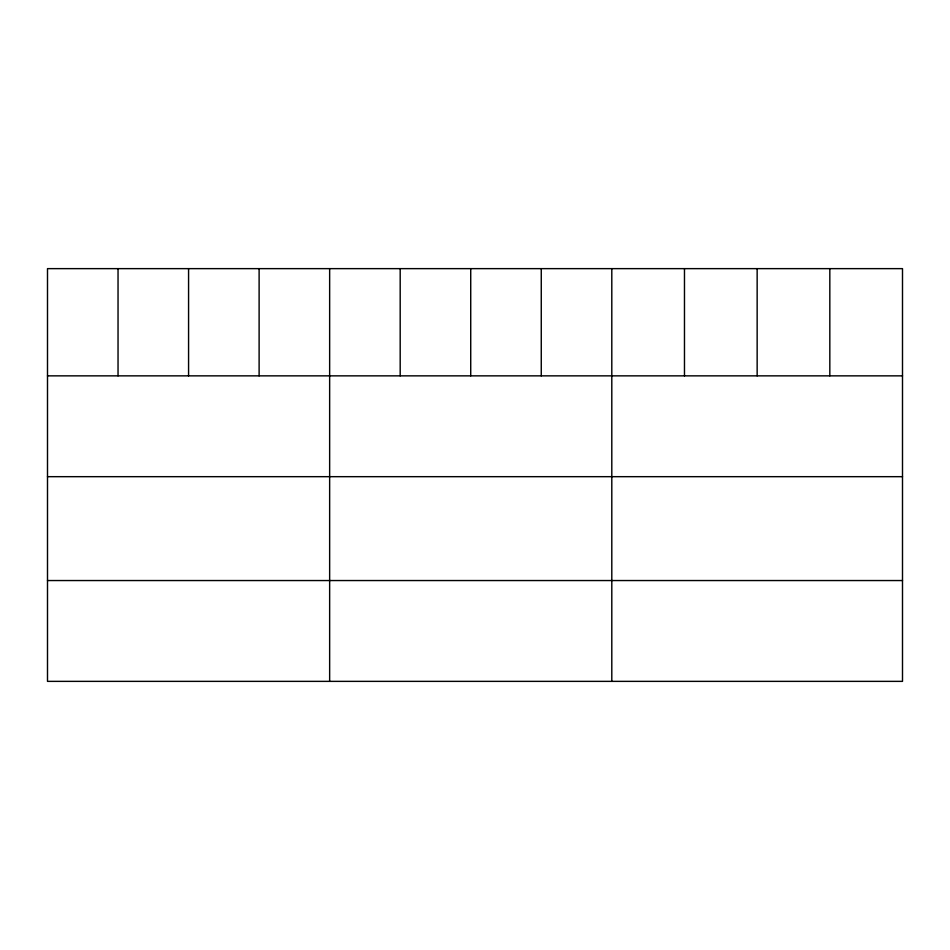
<?xml version="1.0" encoding="UTF-8"?>
<svg xmlns="http://www.w3.org/2000/svg" width="950" height="950" viewBox="0 0 950 950"><rect width="100%" height="100%" fill="white"/><g stroke="black" fill="none" stroke-linecap="round" stroke-linejoin="round"><path stroke-width="1.43" d="M902.5 375.856L902.5 681.364L47.5 681.364L47.5 268.636L902.5 268.636L902.5 375.856L47.5 375.856M47.5 476.674L902.5 476.674M47.5 580.545L902.5 580.545M829.825 268.636L829.825 375.856M757.15 268.636L757.15 375.856M684.475 268.636L684.475 375.856M611.8 268.636L611.8 681.364M541.263 268.636L541.263 375.856M470.725 268.636L470.725 375.856M400.188 268.636L400.188 375.856M329.65 268.636L329.65 681.364M259.113 268.636L259.113 375.856M188.575 268.636L188.575 375.856M118.038 268.636L118.038 375.856"/></g></svg>
